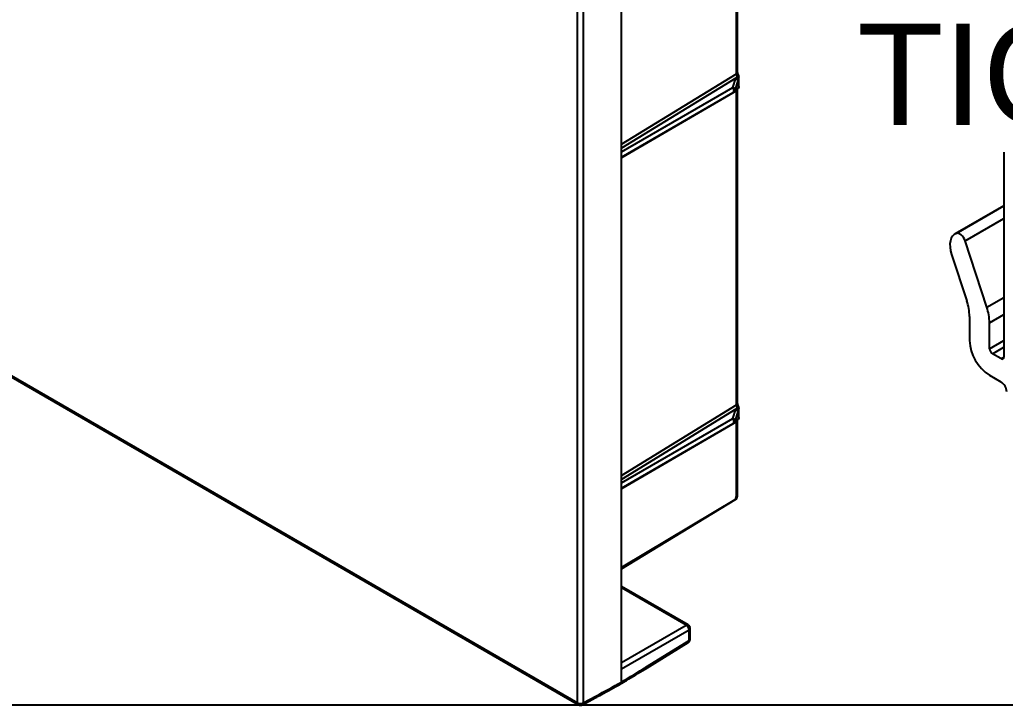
# Model space of a CAD drawing. Extents: x -1.21 to 6.76, y -6.22 to 0.
# Drawn here: x 2.404 to 4.836, y -6.214 to -4.523 of the extents above; entities that cross this region are included whole.
import ezdxf

# ---------------------------------------------------------------- set-up
doc = ezdxf.new("R2010")
doc.units = 0
doc.header["$LTSCALE"] = 0.5
doc.header["$MEASUREMENT"] = 0
for name, color, linetype in [('End Cap', 92, 'CONTINUOUS'), ('FAB DWG', 221, 'CONTINUOUS'), ('Housing', 150, 'CONTINUOUS')]:
    doc.layers.add(name, color=color, linetype=linetype)
doc.layers.add('Text-Unprinted', color=131, linetype='CONTINUOUS', plot=False)
doc.styles.add('LSAD_Standard', font='arial.ttf')

msp = doc.modelspace()

# ---------------------------------------------------------------- linework, layer by layer
at = {"layer": 'End Cap', "transparency": 16777216}
for p, q in [((3.8892, -6.1251), (3.8892, -2.8381)), ((3.781, -6.2083), (3.781, -2.8923)), ((3.7951, -2.8924), (3.7951, -6.2084)), ((4.1732, -4.6565), (4.1732, -3.8824)), ((4.176, -4.6524), (4.176, -3.8784)), ((3.8892, -4.8307), (4.1732, -4.6565)), ((4.1711, -4.6675), (3.8892, -4.8405)), ((4.1643, -4.6903), (4.1711, -4.6675)), ((4.1785, -4.6882), (4.1785, -4.6655)), ((4.1788, -4.6889), (4.1788, -4.664)), ((3.8892, -4.8492), (4.1643, -4.6903)), ((4.1765, -4.673), (4.1697, -4.6958)), ((4.1697, -4.6958), (4.1765, -4.6894)), ((4.1788, -4.6889), (4.1788, -4.6898)), ((4.1732, -4.6989), (3.8892, -4.8642)), ((3.8892, -4.8622), (4.165, -4.703)), ((4.1669, -4.7016), (4.1737, -4.6952)), ((4.1732, -5.473), (4.1732, -4.6989)), ((4.176, -5.469), (4.176, -4.6949)), ((1.3748, -4.8193), (3.781, -6.2083)), ((1.3769, -4.8238), (3.7831, -6.2129)), ((3.8892, -5.6472), (4.1732, -5.473)), ((4.1711, -5.484), (3.8892, -5.657)), ((4.1643, -5.5069), (4.1711, -5.484)), ((4.1765, -5.4895), (4.1697, -5.5123)), ((4.1785, -5.5048), (4.1785, -5.482)), ((4.1788, -5.5054), (4.1788, -5.4805)), ((3.8892, -5.6657), (4.1643, -5.5069)), ((4.1732, -5.5155), (3.8892, -5.6808)), ((3.8892, -5.6788), (4.165, -5.5195)), ((4.1669, -5.5181), (4.1737, -5.5117)), ((4.1697, -5.5123), (4.1765, -5.5059)), ((4.1732, -5.7048), (4.1732, -5.5155)), ((4.176, -5.6813), (4.176, -5.5115)), ((4.1788, -5.5054), (4.1788, -5.5063)), ((4.1732, -5.7048), (3.8892, -5.8746)), ((3.8892, -5.8774), (4.1732, -5.7053)), ((4.0538, -6.0161), (3.8892, -5.9211)), ((4.049, -6.0166), (3.8892, -5.9243)), ((3.8892, -6.1088), (4.049, -6.0166)), ((4.056, -6.0288), (3.8892, -6.1251)), ((4.056, -6.0546), (4.056, -6.0288)), ((4.0588, -6.0506), (4.0588, -6.0248)), ((3.9498, -6.1203), (4.056, -6.0546)), ((3.9479, -6.1248), (4.0541, -6.0591)), ((3.8892, -6.1572), (3.8892, -6.1251)), ((3.7929, -6.2131), (3.8242, -6.1962)), ((3.7951, -6.2084), (3.8264, -6.1916))]:
    msp.add_line(p, q, dxfattribs=at)
at = {"layer": 'End Cap', "transparency": 16777216, "flags": 128}
for points in [[(4.1788, -4.664), (4.1787, -4.6647), (4.1785, -4.6655)], [(4.165, -4.703), (4.1655, -4.7026), (4.1664, -4.7016), (4.1669, -4.7001), (4.1671, -4.6984), (4.1669, -4.6964), (4.1664, -4.6944), (4.1655, -4.6923), (4.1643, -4.6903)], [(4.1788, -5.4805), (4.1787, -5.4813), (4.1785, -5.482)], [(4.165, -5.5195), (4.1655, -5.5192), (4.1664, -5.5181), (4.1669, -5.5167), (4.1671, -5.5149), (4.1669, -5.513), (4.1664, -5.5109), (4.1655, -5.5088), (4.1643, -5.5069)]]:
    msp.add_lwpolyline(points, dxfattribs=at)
at = {"layer": 'End Cap', "transparency": 16777216}
for centre, radius, start, end in [((4.168, -4.6759), 0.00892, 18.8581, 69.7412), ((4.171, -4.652), 0.00495, 295.3879, 354.638), ((4.1723, -4.6559), 0.00676, 289.4116, 325.9319), ((4.172, -4.6695), 0.00764, 31.7761, 70.7864), ((4.1688, -4.664), 0.01, 0, 25.4301), ((4.1612, -4.6987), 0.00892, 18.8581, 69.7412), ((4.1674, -4.6886), 0.00911, 313.5557, 354.8185), ((4.16, -4.6943), 0.01, 299.9973, 313.3517), ((4.1606, -4.695), 0.00911, 313.5557, 354.8185), ((4.171, -4.6945), 0.00495, 295.3902, 354.6118), ((4.171, -5.4685), 0.00495, 295.3879, 354.638), ((4.168, -5.4924), 0.00892, 18.8581, 69.7412), ((4.1723, -5.4724), 0.00676, 289.4116, 325.9319), ((4.172, -5.486), 0.00764, 31.7761, 70.7864), ((4.1688, -5.4805), 0.01, 0, 25.4301), ((4.1612, -5.5152), 0.00892, 18.8581, 69.7412), ((4.16, -5.5108), 0.01, 299.9973, 313.3517), ((4.1606, -5.5115), 0.00911, 313.5557, 354.8185), ((4.171, -5.511), 0.00495, 295.3902, 354.6118), ((4.1674, -5.5051), 0.00911, 313.5557, 354.8185), ((4.0518, -6.0206), 0.00495, 65.3602, 124.6041), ((4.0411, -6.0293), 0.0149, 1.7215, 58.2785), ((4.0488, -6.0248), 0.01, 0, 60.0027), ((4.0539, -6.0243), 0.00495, 295.3879, 354.638), ((4.0488, -6.0506), 0.01, 301.7291, 0), ((4.0511, -6.0552), 0.00494, 307.033, 6.4015), ((4.0539, -6.0502), 0.00495, 295.3879, 354.638), ((3.7881, -6.1947), 0.0154, 242.6565, 296.7662), ((3.7858, -6.2089), 0.0048, 172.814, 235.8738), ((3.7881, -6.2043), 0.01, 240.0027, 298.2656), ((3.7902, -6.209), 0.00487, 302.6721, 6.5147)]:
    msp.add_arc(centre, radius, start, end, dxfattribs=at)
for centre, major_axis, ratio, start_param, end_param in [((4.1603, -4.6728), (0.0174, 0.0208), 0.197703, 5.129636, 5.398158), ((4.1801, -4.6606), (-0.00477, 0.0088), 0.574367, 0.800429, 1.448322), ((4.17, -4.6743), (0.0091, 0.0285), 0.195013, 4.819739, 5.088261), ((4.17, -4.7161), (0.009, 0.0278), 0.203621, 0.088417, 0.356939), ((4.1801, -4.7031), (-0.00497, 0.00868), 0.559977, 0.139434, 0.787326), ((4.1603, -5.4893), (0.0174, 0.0208), 0.197703, 5.129636, 5.398158), ((4.1801, -5.4772), (-0.00477, 0.0088), 0.574367, 0.800429, 1.448322), ((4.17, -5.4908), (0.0091, 0.0285), 0.195013, 4.819739, 5.088261), ((4.1801, -5.5196), (-0.00497, 0.00868), 0.559977, 0.139434, 0.787326), ((4.17, -5.5327), (0.009, 0.0278), 0.203621, 0.088417, 0.356939), ((3.8893, -2.0826), (2.4305, 4.3585), 0.567218, 3.918447, 3.935936), ((3.889, -2.0827), (2.5612, 4.283), 0.587369, 3.918493, 3.935981)]:
    msp.add_ellipse(centre, major_axis=major_axis, ratio=ratio, start_param=start_param, end_param=end_param, dxfattribs=at)
for points, knots in [([(4.1779, -4.6597), (4.1776, -4.659), (4.1767, -4.6571), (4.1761, -4.6544), (4.176, -4.653), (4.176, -4.6524)], [0, 0, 0, 0, 0.253446, 0.693627, 1, 1, 1, 1]), ([(4.1788, -4.6898), (4.1782, -4.6908), (4.1772, -4.6928), (4.1755, -4.6943), (4.1745, -4.6949), (4.1745, -4.6949)], [0, 0, 0, 0, 0.516727, 0.980694, 1, 1, 1, 1]), ([(4.176, -4.6949), (4.176, -4.6944), (4.1761, -4.6935), (4.1761, -4.6935), (4.1761, -4.6935)], [0, 0, 0, 0, 0.541196, 1, 1, 1, 1]), ([(4.1785, -4.6882), (4.1785, -4.6883), (4.1786, -4.6888), (4.1787, -4.6893), (4.1788, -4.6898)], [0, 0, 0, 0, 0.04087, 1, 1, 1, 1]), ([(4.1779, -5.4762), (4.1776, -5.4755), (4.1767, -5.4737), (4.1761, -5.471), (4.176, -5.4696), (4.176, -5.469)], [0, 0, 0, 0, 0.253446, 0.693627, 1, 1, 1, 1]), ([(4.1788, -5.5063), (4.1782, -5.5074), (4.1772, -5.5094), (4.1755, -5.5108), (4.1745, -5.5114), (4.1745, -5.5114)], [0, 0, 0, 0, 0.516727, 0.980694, 1, 1, 1, 1]), ([(4.176, -5.5115), (4.176, -5.511), (4.1761, -5.5101), (4.1761, -5.5101), (4.1761, -5.5101)], [0, 0, 0, 0, 0.5411958, 1, 1, 1, 1]), ([(4.1785, -5.5048), (4.1785, -5.5048), (4.1786, -5.5053), (4.1787, -5.5058), (4.1788, -5.5063)], [0, 0, 0, 0, 0.04087, 1, 1, 1, 1]), ([(4.1711, -5.7039), (4.1712, -5.7038), (4.1713, -5.7038), (4.1716, -5.7035), (4.1721, -5.7027), (4.1731, -5.6999), (4.174, -5.6937), (4.1745, -5.687), (4.1745, -5.6824), (4.1745, -5.6812)], [0, 0, 0, 0, 0.0107718, 0.0221141, 0.0481977, 0.121308, 0.3725631, 0.8384263, 1, 1, 1, 1]), ([(4.1732, -5.7048), (4.1732, -5.7048), (4.1734, -5.7047), (4.1736, -5.7044), (4.1741, -5.7036), (4.176, -5.697), (4.176, -5.6894), (4.1759, -5.6827), (4.1759, -5.6813)], [0, 0, 0, 0, 0.010811, 0.022214, 0.048544, 0.122816, 0.820624, 1, 1, 1, 1]), ([(4.1711, -5.7039), (4.1712, -5.704), (4.1712, -5.7041), (4.1714, -5.7045), (4.1717, -5.7048), (4.1721, -5.7052), (4.1724, -5.7054), (4.1727, -5.7055), (4.173, -5.7054), (4.1731, -5.7053), (4.1732, -5.705), (4.1732, -5.7049), (4.1732, -5.7048)], [0, 0, 0, 0, 0.075549, 0.147365, 0.279281, 0.396747, 0.5, 0.603231, 0.72069, 0.852612, 0.924438, 1, 1, 1, 1]), ([(3.8867, -6.162), (3.8918, -6.1589), (3.9122, -6.1467), (3.9326, -6.1342), (3.9479, -6.1248)], [0, 0, 0, 0, 0.250002, 1, 1, 1, 1]), ([(3.8242, -6.1962), (3.8295, -6.1934), (3.8505, -6.182), (3.8716, -6.1703), (3.8875, -6.1616)], [0, 0, 0, 0, 0.250002, 1, 1, 1, 1]), ([(3.8892, -6.1572), (3.8891, -6.1581), (3.8889, -6.1598), (3.888, -6.1613), (3.8872, -6.1616), (3.887, -6.1617)], [0, 0, 0, 0, 0.425063, 0.850125, 1, 1, 1, 1])]:
    msp.add_open_spline(points, degree=3, knots=knots, dxfattribs=at)
at = {"layer": 'Housing', "transparency": 16777216}
for p, q in [((4.8329, -4.8499), (4.8329, -5.3553)), ((4.8329, -4.9823), (4.7124, -5.0518)), ((4.7154, -5.0504), (4.8329, -4.9826)), ((4.7372, -5.0687), (4.8329, -5.0135)), ((4.7909, -5.2325), (4.7372, -5.0687)), ((4.704, -5.1023), (4.7414, -5.2166)), ((4.7909, -5.2325), (4.8329, -5.2083)), ((4.7975, -5.2709), (4.8329, -5.2505)), ((4.748, -5.255), (4.748, -5.3144)), ((4.7975, -5.3348), (4.7975, -5.2709)), ((4.7975, -5.3348), (4.8329, -5.3144)), ((4.8046, -5.3471), (4.8329, -5.3308)), ((4.8258, -5.3593), (4.8046, -5.3471)), ((4.8258, -5.3593), (4.8329, -5.3553)), ((4.7975, -5.4002), (4.8258, -5.4165))]:
    msp.add_line(p, q, dxfattribs=at)
at = {"layer": 'Housing', "transparency": 16777216, "flags": 128}
for points in [[(4.7154, -5.0504), (4.7104, -5.0531), (4.7063, -5.0572), (4.7031, -5.0626), (4.701, -5.0691), (4.7, -5.0765), (4.7002, -5.0847), (4.7015, -5.0934), (4.704, -5.1023)], [(4.7372, -5.0687), (4.7355, -5.0646), (4.7333, -5.0606), (4.7306, -5.0571), (4.7275, -5.0541), (4.7243, -5.0518), (4.7211, -5.0504), (4.7181, -5.0499), (4.7154, -5.0504)]]:
    msp.add_lwpolyline(points, dxfattribs=at)
at = {"layer": 'Housing', "transparency": 16777216}
for centre, radius, start, end in [((4.6233, -5.2568), 0.1247, 0.8303, 18.7806), ((4.6728, -5.2727), 0.1247, 0.8303, 18.7806), ((4.8555, -5.3095), 0.1076, 182.6055, 237.3944), ((4.8129, -5.3342), 0.0154, 182.6055, 237.3945), ((4.8286, -5.356), 0.00437, 230.7967, 9.214), ((4.8092, -5.4424), 0.0307, 2.6055, 57.3945)]:
    msp.add_arc(centre, radius, start, end, dxfattribs=at)
at = {"layer": 'Text-Unprinted', "ltscale": 0.5, "transparency": 16777216}
msp.add_lwpolyline([(0, 0), (6.7639, 0), (6.7639, -6.2143), (0, -6.2143)], close=True, dxfattribs=at)

# ---------------------------------------------------------------- texts
at = {"layer": 'FAB DWG', "transparency": 16777216, "insert": (5.4892, -4.4512), "char_height": 0.25, "attachment_point": 5, "style": 'LSAD_Standard'}
msp.add_mtext_dynamic_manual_height_columns('\\A1;MAKE TIGHT SEAL', width=2.034107, gutter_width=16.875, heights=[0], dxfattribs=at)

doc.saveas('drawing.dxf')
